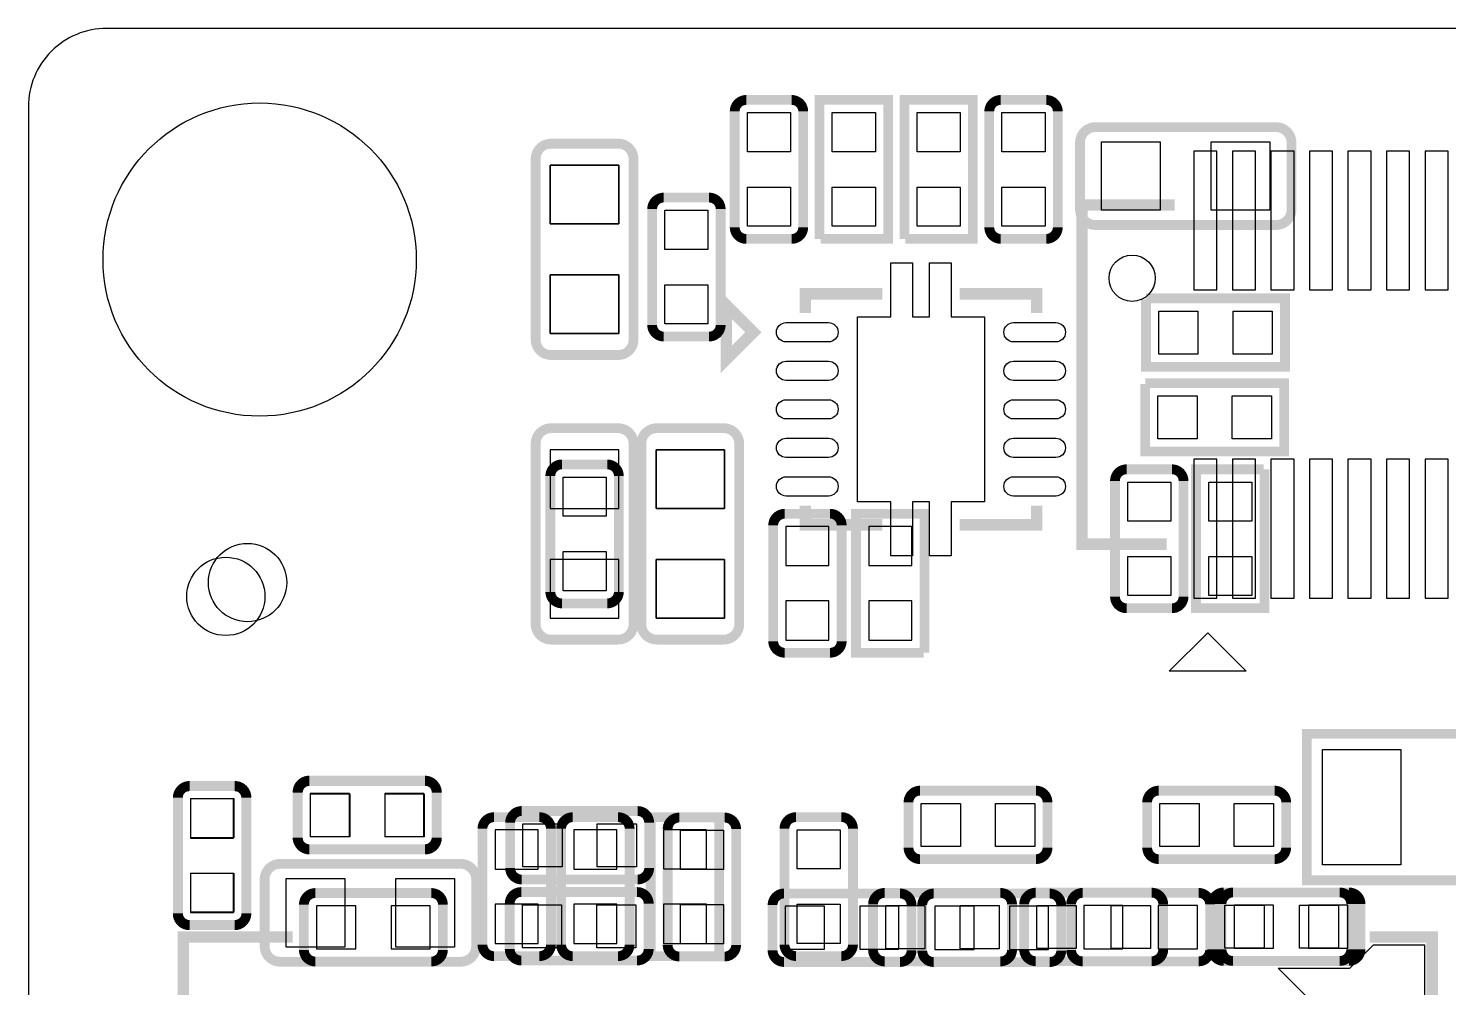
# Model space of a CAD drawing. Extents: x 0 to 70, y 0.5 to 55.5.
# Drawn here: x 0 to 18.42, y 43.05 to 55.5 of the extents above; entities that cross this region are included whole.
import ezdxf

# ---------------------------------------------------------------- set-up
doc = ezdxf.new("R2010")
doc.units = 0
for name, color, linetype in [('BG_OUTLINE', 253, 'CONTINUOUS'), ('PG_SILKSCREEN_BOTTOM', 13, 'CONTINUOUS'), ('PG_SILKSCREEN_TOP', 253, 'CONTINUOUS'), ('PIN_BOTTOM', 13, 'CONTINUOUS'), ('PIN_TOP', 92, 'CONTINUOUS')]:
    doc.layers.add(name, color=color, linetype=linetype)

msp = doc.modelspace()

# ---------------------------------------------------------------- linework, layer by layer
at = {"layer": 'BG_OUTLINE'}
msp.add_lwpolyline([(1.016, 0.499999), (68.984012, 0.499999, 0.414214), (70.000012, 1.515999), (70.000012, 54.483991, 0.414214), (68.984012, 55.499991), (1.016, 55.499991, 0.414214), (0, 54.483991), (0, 1.515999, 0.414214), (1.016, 0.499999)], format="xyb", dxfattribs=at)
at = {"layer": 'PG_SILKSCREEN_BOTTOM', "const_width": 0.127}
for points in [[(7.85048, 51.461467), (7.85048, 53.804668, 0.414212), (7.65048, 54.004667), (6.780479, 54.004667, 0.414212), (6.58048, 53.804668), (6.58048, 51.461467, 0.414212), (6.780479, 51.261467), (7.65048, 51.261467, 0.414212), (7.85048, 51.461467)], [(6.58048, 50.111863), (6.58048, 47.768662, 0.414212), (6.780479, 47.568663), (7.65048, 47.568663, 0.414212), (7.85048, 47.768662), (7.85048, 50.111863, 0.414212), (7.65048, 50.311863), (6.780479, 50.311863, 0.414212), (6.58048, 50.111863)], [(7.951521, 50.111863), (7.951521, 47.768662, 0.414212), (8.15152, 47.568663), (9.021521, 47.568663, 0.414212), (9.221521, 47.768662), (9.221521, 50.111863, 0.414212), (9.021521, 50.311863), (8.15152, 50.311863, 0.414212), (7.951521, 50.111863)], [(9.662058, 49.051489), (9.662058, 48.502976), (9.662058, 48.096576), (9.662058, 47.548089, 0.414242), (9.812071, 47.398076), (10.401071, 47.398076, 0.414214), (10.551058, 47.548089), (10.551058, 49.051489, 0.414183), (10.401071, 49.201476), (9.812071, 49.201476, 0.41421), (9.662058, 49.051489)], [(1.937309, 45.515682), (1.937309, 44.967195), (1.937309, 44.560795), (1.937309, 44.012282, 0.414211), (2.087321, 43.862295), (2.676322, 43.862295, 0.41417), (2.826309, 44.012282), (2.826309, 45.515682, 0.414214), (2.676322, 45.665695), (2.087321, 45.665695, 0.414254), (1.937309, 45.515682)], [(5.145024, 45.738898), (4.596536, 45.738898), (4.190136, 45.738898), (3.641623, 45.738898, 0.41416), (3.491636, 45.588911), (3.491636, 44.99991, 0.414183), (3.641623, 44.849898), (5.145024, 44.849898, 0.414265), (5.295036, 44.99991), (5.295036, 45.588911, 0.414242), (5.145024, 45.738898)], [(5.890311, 45.114413), (5.890311, 44.5659), (5.890311, 44.1595), (5.890311, 43.611013, 0.414238), (6.040323, 43.461), (6.629324, 43.461, 0.414211), (6.779311, 43.611013), (6.779311, 45.114413, 0.414186), (6.629324, 45.2644), (6.040323, 45.2644, 0.414214), (5.890311, 45.114413)], [(7.800086, 43.610987), (7.800086, 44.1595), (7.800086, 44.5659), (7.800086, 45.114388, 0.41424), (7.650074, 45.2644), (7.061073, 45.2644, 0.414208), (6.911086, 45.114388), (6.911086, 43.610987, 0.414185), (7.061073, 43.461), (7.650074, 43.461, 0.414217), (7.800086, 43.610987)], [(5.227218, 44.280531), (4.678731, 44.280531), (4.272331, 44.280531), (3.723818, 44.280531, 0.414156), (3.573831, 44.130544), (3.573831, 43.541544, 0.414192), (3.723818, 43.391531), (5.227218, 43.391531, 0.414269), (5.377231, 43.541544), (5.377231, 44.130544, 0.414233), (5.227218, 44.280531)], [(9.804222, 43.385232), (10.352735, 43.385232), (10.759135, 43.385232), (11.307623, 43.385232, 0.414229), (11.457635, 43.535244), (11.457635, 44.124245, 0.414185), (11.307623, 44.274232), (9.804222, 44.274232, 0.414196), (9.654235, 44.124245), (9.654235, 43.535244, 0.41424), (9.804222, 43.385232)], [(11.745697, 43.384267), (12.294184, 43.384267), (12.700584, 43.384267), (13.249097, 43.384267, 0.414153), (13.399084, 43.534254), (13.399084, 44.123254, 0.414188), (13.249097, 44.273267), (11.745697, 44.273267, 0.414272), (11.595684, 44.123254), (11.595684, 43.534254, 0.414237), (11.745697, 43.384267)], [(13.677163, 43.393004), (14.225651, 43.393004), (14.632051, 43.393004), (15.180564, 43.393004, 0.414192), (15.330551, 43.543017), (15.330551, 44.132017, 0.414149), (15.180564, 44.282004), (13.677163, 44.282004, 0.414233), (13.527151, 44.132017), (13.527151, 43.543017, 0.414275), (13.677163, 43.393004)], [(17.132021, 44.287796), (16.583533, 44.287796), (16.177133, 44.287796), (15.62862, 44.287796, 0.414181), (15.478633, 44.137783), (15.478633, 43.548783, 0.41416), (15.62862, 43.398796), (17.132021, 43.398796, 0.414244), (17.282033, 43.548783), (17.282033, 44.137783, 0.414264), (17.132021, 44.287796)]]:
    msp.add_lwpolyline(points, format="xyb", dxfattribs=at)
at = {"layer": 'PG_SILKSCREEN_BOTTOM'}
for points, const_width in [([(14.769008, 48.808005), (13.66901, 48.808005), (13.66901, 53.207996), (14.869008, 53.207996)], 0.150012), ([(11.626063, 47.398076), (11.626063, 49.201476), (10.737063, 49.201476), (10.737063, 47.398076), (11.613363, 47.398076)], 0.127), ([(8.960968, 43.461991), (8.960968, 45.265391), (8.071968, 45.265391), (8.071968, 43.461991), (8.948268, 43.461991)], 0.127), ([(2.010004, 32.509993), (2.010004, 43.709895), (3.429, 43.709895)], 0.150012), ([(17.526, 43.709895), (18.209997, 43.709895), (18.209997, 32.509993), (16.637, 32.509993)], 0.150012)]:
    msp.add_lwpolyline(points, dxfattribs=dict(at, const_width=const_width))
msp.add_lwpolyline([(15.299004, 47.657995), (15.799003, 47.157996), (14.799005, 47.157996)], close=True, dxfattribs=at)
at = {"layer": 'PG_SILKSCREEN_TOP', "const_width": 0.127}
for points in [[(9.162796, 52.918284), (9.162796, 53.466797), (9.162796, 53.873197), (9.162796, 54.421684, -0.414202), (9.312783, 54.571697), (9.901784, 54.571697, -0.414239), (10.051796, 54.421684), (10.051796, 52.918284, -0.414223), (9.901784, 52.768297), (9.312783, 52.768297, -0.414185), (9.162796, 52.918284)], [(13.354304, 54.421684), (13.354304, 53.873197), (13.354304, 53.466797), (13.354304, 52.918284, -0.414213), (13.204292, 52.768297), (12.615291, 52.768297, -0.414184), (12.465304, 52.918284), (12.465304, 54.421684, -0.414211), (12.615291, 54.571697), (13.204292, 54.571697, -0.414241), (13.354304, 54.421684)], [(13.842898, 54.218611), (16.186099, 54.218611, -0.414212), (16.386099, 54.018612), (16.386099, 53.148611, -0.414212), (16.186099, 52.948611), (13.842898, 52.948611, -0.414212), (13.642899, 53.148611), (13.642899, 54.018612, -0.414212), (13.842898, 54.218611)], [(6.58048, 51.461467), (6.58048, 53.804668, -0.414212), (6.780479, 54.004667), (7.65048, 54.004667, -0.414212), (7.85048, 53.804668), (7.85048, 51.461467, -0.414212), (7.65048, 51.261467), (6.780479, 51.261467, -0.414212), (6.58048, 51.461467)], [(8.091983, 51.651256), (8.091983, 52.199743), (8.091983, 52.606143), (8.091983, 53.154656, -0.41421), (8.241995, 53.304643), (8.830996, 53.304643, -0.414175), (8.980983, 53.154656), (8.980983, 51.651256, -0.414215), (8.830996, 51.501243), (8.241995, 51.501243, -0.41425), (8.091983, 51.651256)], [(9.221521, 50.111863), (9.221521, 47.768662, -0.414212), (9.021521, 47.568663), (8.15152, 47.568663, -0.414212), (7.951521, 47.768662), (7.951521, 50.111863, -0.414212), (8.15152, 50.311863), (9.021521, 50.311863, -0.414212), (9.221521, 50.111863)], [(7.65998, 49.691976), (7.65998, 49.143463), (7.65998, 48.737063), (7.65998, 48.188575, -0.414248), (7.509967, 48.038563), (6.920967, 48.038563, -0.414214), (6.77098, 48.188575), (6.77098, 49.691976, -0.414177), (6.920967, 49.841963), (7.509967, 49.841963, -0.41421), (7.65998, 49.691976)], [(14.985543, 49.628806), (14.985543, 49.080318), (14.985543, 48.673918), (14.985543, 48.125405, -0.414215), (14.83553, 47.975418), (14.24653, 47.975418, -0.414169), (14.096543, 48.125405), (14.096543, 49.628806, -0.41421), (14.24653, 49.778818), (14.83553, 49.778818, -0.414255), (14.985543, 49.628806)], [(2.829052, 45.51995), (2.829052, 44.971462), (2.829052, 44.565062), (2.829052, 44.016549, -0.414183), (2.67904, 43.866562), (2.090039, 43.866562, -0.41416), (1.940052, 44.016549), (1.940052, 45.51995, -0.414242), (2.090039, 45.669962), (2.67904, 45.669962, -0.414265), (2.829052, 45.51995)], [(5.149291, 44.844995), (4.600804, 44.844995), (4.194404, 44.844995), (3.645891, 44.844995, -0.414153), (3.495904, 44.994982), (3.495904, 45.583983, -0.41419), (3.645891, 45.733995), (5.149291, 45.733995, -0.414272), (5.299304, 45.583983), (5.299304, 44.994982, -0.414235), (5.149291, 44.844995)], [(11.567668, 45.608799), (12.116156, 45.608799), (12.522556, 45.608799), (13.071069, 45.608799, -0.414183), (13.221056, 45.458786), (13.221056, 44.869786, -0.414165), (13.071069, 44.719799), (11.567668, 44.719799, -0.414241), (11.417656, 44.869786), (11.417656, 45.458786, -0.41426), (11.567668, 45.608799)], [(14.663801, 45.608799), (15.212314, 45.608799), (15.618714, 45.608799), (16.167202, 45.608799, -0.414193), (16.317214, 45.458812), (16.317214, 44.869811, -0.414228), (16.167202, 44.719799), (14.663801, 44.719799, -0.414232), (14.513814, 44.869811), (14.513814, 45.458812, -0.414197), (14.663801, 45.608799)], [(6.399479, 45.344588), (6.947967, 45.344588), (7.354367, 45.344588), (7.90288, 45.344588, -0.414146), (8.052867, 45.194601), (8.052867, 44.6056, -0.414197), (7.90288, 44.455588), (6.399479, 44.455588, -0.414279), (6.249467, 44.6056), (6.249467, 45.194601, -0.414228), (6.399479, 45.344588)], [(9.808489, 43.611978), (9.808489, 44.160491), (9.808489, 44.566891), (9.808489, 45.115378, -0.41424), (9.958502, 45.265391), (10.547502, 45.265391, -0.414207), (10.697489, 45.115378), (10.697489, 43.611978, -0.414185), (10.547502, 43.461991), (9.958502, 43.461991, -0.414217), (9.808489, 43.611978)], [(8.292694, 43.606263), (8.292694, 44.15475), (8.292694, 44.56115), (8.292694, 45.109663, -0.414169), (8.442681, 45.25965), (9.031681, 45.25965, -0.414213), (9.181694, 45.109663), (9.181694, 43.606263, -0.414256), (9.031681, 43.45625), (8.442681, 43.45625, -0.414212), (8.292694, 43.606263)], [(5.608142, 43.38861), (3.264941, 43.38861, -0.414202), (3.064942, 43.58861), (3.064942, 44.458611, -0.414216), (3.264941, 44.65861), (5.608142, 44.65861, -0.414223), (5.808142, 44.458611), (5.808142, 43.58861, -0.414208), (5.608142, 43.38861)], [(6.393942, 44.293333), (6.94243, 44.293333), (7.34883, 44.293333), (7.897343, 44.293333, -0.414163), (8.04733, 44.143346), (8.04733, 43.554345, -0.414185), (7.897343, 43.404333), (6.393942, 43.404333, -0.414262), (6.24393, 43.554345), (6.24393, 44.143346, -0.41424), (6.393942, 44.293333)], [(12.610897, 43.393004), (12.062409, 43.393004), (11.656009, 43.393004), (11.107496, 43.393004, -0.414155), (10.957509, 43.542991), (10.957509, 44.131992, -0.414193), (11.107496, 44.282004), (12.610897, 44.282004, -0.414269), (12.760909, 44.131992), (12.760909, 43.542991, -0.414232), (12.610897, 43.393004)], [(14.57198, 43.3959), (14.023492, 43.3959), (13.617092, 43.3959), (13.068579, 43.3959, -0.414197), (12.918592, 43.545912), (12.918592, 44.134888, -0.4142), (13.068579, 44.2849), (14.57198, 44.2849, -0.414277), (14.721992, 44.134888), (14.721992, 43.545912, -0.414274), (14.57198, 43.3959)], [(17.011269, 43.398796), (16.462781, 43.398796), (16.056381, 43.398796), (15.507868, 43.398796, -0.414188), (15.357881, 43.548808), (15.357881, 44.137809, -0.414155), (15.507868, 44.287796), (17.011269, 44.287796, -0.414237), (17.161281, 44.137809), (17.161281, 43.548808, -0.41427), (17.011269, 43.398796)]]:
    msp.add_lwpolyline(points, format="xyb", dxfattribs=at)
at = {"layer": 'PG_SILKSCREEN_TOP'}
for points, const_width in [([(10.263632, 52.768297), (10.263632, 54.571697), (11.152632, 54.571697), (11.152632, 52.768297), (10.276332, 52.768297)], 0.127), ([(11.364468, 52.768297), (11.364468, 54.571697), (12.253468, 54.571697), (12.253468, 52.768297), (11.377168, 52.768297)], 0.127), ([(9.054744, 51.906805), (9.054744, 51.206806), (9.404756, 51.556818), (9.054744, 51.906805)], 0.150012), ([(11.079759, 52.056817), (10.079761, 52.056817), (10.079761, 51.806805)], 0.150012), ([(12.079757, 52.056817), (13.079755, 52.056817), (13.079755, 51.806805)], 0.150012), ([(14.498295, 51.997508), (16.301695, 51.997508), (16.301695, 51.108508), (14.498295, 51.108508), (14.498295, 51.984808)], 0.127), ([(14.488312, 50.897511), (16.291712, 50.897511), (16.291712, 50.008511), (14.488312, 50.008511), (14.488312, 50.884811)], 0.127), ([(16.036341, 49.778818), (16.036341, 47.975418), (15.147341, 47.975418), (15.147341, 49.778818), (16.023641, 49.778818)], 0.127), ([(10.079761, 49.30681), (10.079761, 49.056823), (11.079759, 49.056823)], 0.150012), ([(12.079757, 49.056823), (13.079755, 49.056823), (13.079755, 49.30681)], 0.150012), ([(19.636562, 44.445428), (16.586556, 44.445428), (16.586556, 46.34545), (19.786549, 46.34545), (19.786549, 44.445428), (19.636562, 44.445428)], 0.127), ([(2.921, 43.709996), (2.010004, 43.709996)], 0.150012), ([(2.010004, 43.709996), (2.010004, 32.510095), (3.556, 32.510095)], 0.150012), ([(17.018, 32.510095), (18.209997, 32.510095), (18.209997, 43.709996), (17.399, 43.709996)], 0.150012)]:
    msp.add_lwpolyline(points, dxfattribs=dict(at, const_width=const_width))
msp.add_lwpolyline([(18.109997, 41.410103), (16.213023, 43.307), (16.969003, 43.307), (17.145, 43.307), (17.447997, 43.609997), (17.526, 43.609997), (18.109997, 43.609997)], close=True, dxfattribs=at)
at = {"layer": 'PIN_BOTTOM'}
for points in [[(15.419007, 53.907995), (15.119007, 53.907995), (15.119007, 52.107998), (15.419007, 52.107998)], [(15.919005, 53.907995), (15.619006, 53.907995), (15.619006, 52.107998), (15.919005, 52.107998)], [(16.419005, 53.907995), (16.119005, 53.907995), (16.119005, 52.107998), (16.419005, 52.107998)], [(16.919003, 53.907995), (16.619004, 53.907995), (16.619004, 52.107998), (16.919003, 52.107998)], [(17.419003, 53.907995), (17.119003, 53.907995), (17.119003, 52.107998), (17.419003, 52.107998)], [(17.919001, 53.907995), (17.619002, 53.907995), (17.619002, 52.107998), (17.919001, 52.107998)], [(18.419, 53.907995), (18.119001, 53.907995), (18.119001, 52.107998), (18.419, 52.107998)], [(6.77098, 52.963267), (7.65998, 52.963267), (7.65998, 53.725267), (6.77098, 53.725267)], [(6.77098, 51.540867), (7.65998, 51.540867), (7.65998, 52.302867), (6.77098, 52.302867)], [(7.65998, 50.032463), (6.77098, 50.032463), (6.77098, 49.270463), (7.65998, 49.270463)], [(9.031021, 50.032463), (8.142021, 50.032463), (8.142021, 49.270463), (9.031021, 49.270463)], [(15.419007, 49.908003), (15.119007, 49.908003), (15.119007, 48.108006), (15.419007, 48.108006)], [(15.919005, 49.908003), (15.619006, 49.908003), (15.619006, 48.108006), (15.919005, 48.108006)], [(16.419005, 49.908003), (16.119005, 49.908003), (16.119005, 48.108006), (16.419005, 48.108006)], [(16.919003, 49.908003), (16.619004, 49.908003), (16.619004, 48.108006), (16.919003, 48.108006)], [(17.419003, 49.908003), (17.119003, 49.908003), (17.119003, 48.108006), (17.419003, 48.108006)], [(17.919001, 49.908003), (17.619002, 49.908003), (17.619002, 48.108006), (17.919001, 48.108006)], [(18.419, 49.908003), (18.119001, 49.908003), (18.119001, 48.108006), (18.419, 48.108006)], [(10.385958, 49.036376), (9.827158, 49.036376), (9.827158, 48.528376), (10.385958, 48.528376)], [(10.902163, 48.528376), (11.460963, 48.528376), (11.460963, 49.036376), (10.902163, 49.036376)], [(7.65998, 48.610063), (6.77098, 48.610063), (6.77098, 47.848063), (7.65998, 47.848063)], [(9.031021, 48.610063), (8.142021, 48.610063), (8.142021, 47.848063), (9.031021, 47.848063)], [(10.385958, 48.071176), (9.827158, 48.071176), (9.827158, 47.563176), (10.385958, 47.563176)], [(10.902163, 47.563176), (11.460963, 47.563176), (11.460963, 48.071176), (10.902163, 48.071176)], [(4.164736, 45.014998), (4.164736, 45.573798), (3.656736, 45.573798), (3.656736, 45.014998)], [(5.129936, 45.014998), (5.129936, 45.573798), (4.621936, 45.573798), (4.621936, 45.014998)], [(2.661209, 45.500595), (2.102409, 45.500595), (2.102409, 44.992595), (2.661209, 44.992595)], [(6.614211, 45.0993), (6.055411, 45.0993), (6.055411, 44.5913), (6.614211, 44.5913)], [(7.076186, 44.5913), (7.634986, 44.5913), (7.634986, 45.0993), (7.076186, 45.0993)], [(8.237068, 44.592291), (8.795868, 44.592291), (8.795868, 45.100291), (8.237068, 45.100291)], [(2.661209, 44.535395), (2.102409, 44.535395), (2.102409, 44.027395), (2.661209, 44.027395)], [(4.246931, 43.556631), (4.246931, 44.115431), (3.738931, 44.115431), (3.738931, 43.556631)], [(5.212131, 43.556631), (5.212131, 44.115431), (4.704131, 44.115431), (4.704131, 43.556631)], [(6.614211, 44.1341), (6.055411, 44.1341), (6.055411, 43.6261), (6.614211, 43.6261)], [(7.076186, 43.6261), (7.634986, 43.6261), (7.634986, 44.1341), (7.076186, 44.1341)], [(8.237068, 43.627091), (8.795868, 43.627091), (8.795868, 44.135091), (8.237068, 44.135091)], [(9.819335, 44.109132), (9.819335, 43.550332), (10.327335, 43.550332), (10.327335, 44.109132)], [(10.784535, 44.109132), (10.784535, 43.550332), (11.292535, 43.550332), (11.292535, 44.109132)], [(11.760784, 44.108167), (11.760784, 43.549367), (12.268784, 43.549367), (12.268784, 44.108167)], [(12.725984, 44.108167), (12.725984, 43.549367), (13.233984, 43.549367), (13.233984, 44.108167)], [(13.692251, 44.116904), (13.692251, 43.558104), (14.200251, 43.558104), (14.200251, 44.116904)], [(14.657451, 44.116904), (14.657451, 43.558104), (15.165451, 43.558104), (15.165451, 44.116904)], [(16.151733, 43.563896), (16.151733, 44.122696), (15.643733, 44.122696), (15.643733, 43.563896)], [(17.116933, 43.563896), (17.116933, 44.122696), (16.608933, 44.122696), (16.608933, 43.563896)]]:
    msp.add_lwpolyline(points, close=True, dxfattribs=at)
for centre, radius in [((2.999994, 52.499997), 2.032), ((14.318996, 52.258011), 0.299999), ((2.561234, 48.129647), 0.508)]:
    msp.add_circle(centre, radius, dxfattribs=at)
at = {"layer": 'PIN_TOP'}
for points in [[(9.886696, 53.898597), (9.327896, 53.898597), (9.327896, 54.406597), (9.886696, 54.406597)], [(10.987532, 53.898597), (10.428732, 53.898597), (10.428732, 54.406597), (10.987532, 54.406597)], [(12.088368, 53.898597), (11.529568, 53.898597), (11.529568, 54.406597), (12.088368, 54.406597)], [(12.630404, 54.406597), (13.189204, 54.406597), (13.189204, 53.898597), (12.630404, 53.898597)], [(13.922299, 53.139111), (13.922299, 54.028111), (14.684299, 54.028111), (14.684299, 53.139111)], [(15.344699, 53.139111), (15.344699, 54.028111), (16.106699, 54.028111), (16.106699, 53.139111)], [(7.65998, 52.963267), (6.77098, 52.963267), (6.77098, 53.725267), (7.65998, 53.725267)], [(9.886696, 52.933397), (9.327896, 52.933397), (9.327896, 53.441397), (9.886696, 53.441397)], [(10.987532, 52.933397), (10.428732, 52.933397), (10.428732, 53.441397), (10.987532, 53.441397)], [(12.088368, 52.933397), (11.529568, 52.933397), (11.529568, 53.441397), (12.088368, 53.441397)], [(12.630404, 53.441397), (13.189204, 53.441397), (13.189204, 52.933397), (12.630404, 52.933397)], [(8.815883, 52.631543), (8.257083, 52.631543), (8.257083, 53.139543), (8.815883, 53.139543)], [(12.40475, 49.356823), (11.96975, 49.356823), (11.96975, 48.656824), (11.689766, 48.656824), (11.689766, 49.356823), (11.469751, 49.356823), (11.469751, 48.656824), (11.189767, 48.656824), (11.189767, 49.356823), (10.754766, 49.356823), (10.754766, 51.756818), (11.189767, 51.756818), (11.189767, 52.456817), (11.469751, 52.456817), (11.469751, 51.756818), (11.689766, 51.756818), (11.689766, 52.456817), (11.96975, 52.456817), (11.96975, 51.756818), (12.40475, 51.756818)], [(7.65998, 51.540867), (6.77098, 51.540867), (6.77098, 52.302867), (7.65998, 52.302867)], [(8.815883, 51.666343), (8.257083, 51.666343), (8.257083, 52.174343), (8.815883, 52.174343)], [(14.663395, 51.273608), (14.663395, 51.832408), (15.171395, 51.832408), (15.171395, 51.273608)], [(15.628595, 51.273608), (15.628595, 51.832408), (16.136595, 51.832408), (16.136595, 51.273608)], [(14.653412, 50.173611), (14.653412, 50.732411), (15.161412, 50.732411), (15.161412, 50.173611)], [(15.618612, 50.173611), (15.618612, 50.732411), (16.126612, 50.732411), (16.126612, 50.173611)], [(8.142021, 50.032463), (9.031021, 50.032463), (9.031021, 49.270463), (8.142021, 49.270463)], [(6.93608, 49.676863), (7.49488, 49.676863), (7.49488, 49.168863), (6.93608, 49.168863)], [(14.261643, 49.613718), (14.820443, 49.613718), (14.820443, 49.105718), (14.261643, 49.105718)], [(15.312441, 49.613718), (15.871241, 49.613718), (15.871241, 49.105718), (15.312441, 49.105718)], [(6.93608, 48.711663), (7.49488, 48.711663), (7.49488, 48.203663), (6.93608, 48.203663)], [(14.261643, 48.648518), (14.820443, 48.648518), (14.820443, 48.140518), (14.261643, 48.140518)], [(15.312441, 48.648518), (15.871241, 48.648518), (15.871241, 48.140518), (15.312441, 48.140518)], [(8.142021, 48.610063), (9.031021, 48.610063), (9.031021, 47.848063), (8.142021, 47.848063)], [(17.805552, 46.144739), (17.805552, 44.646139), (16.789552, 44.646139), (16.789552, 46.144739)], [(4.169004, 45.568895), (4.169004, 45.010095), (3.661004, 45.010095), (3.661004, 45.568895)], [(5.134204, 45.568895), (5.134204, 45.010095), (4.626204, 45.010095), (4.626204, 45.568895)], [(2.105152, 45.504862), (2.663952, 45.504862), (2.663952, 44.996862), (2.105152, 44.996862)], [(11.582756, 44.884899), (11.582756, 45.443699), (12.090756, 45.443699), (12.090756, 44.884899)], [(12.547956, 44.884899), (12.547956, 45.443699), (13.055956, 45.443699), (13.055956, 44.884899)], [(14.678914, 44.884899), (14.678914, 45.443699), (15.186914, 45.443699), (15.186914, 44.884899)], [(15.644114, 44.884899), (15.644114, 45.443699), (16.152114, 45.443699), (16.152114, 44.884899)], [(6.414567, 44.620688), (6.414567, 45.179488), (6.922567, 45.179488), (6.922567, 44.620688)], [(7.379767, 44.620688), (7.379767, 45.179488), (7.887767, 45.179488), (7.887767, 44.620688)], [(9.016594, 44.58655), (8.457794, 44.58655), (8.457794, 45.09455), (9.016594, 45.09455)], [(10.532389, 44.592291), (9.973589, 44.592291), (9.973589, 45.100291), (10.532389, 45.100291)], [(2.105152, 44.539662), (2.663952, 44.539662), (2.663952, 44.031662), (2.105152, 44.031662)], [(4.106342, 44.46811), (4.106342, 43.57911), (3.344342, 43.57911), (3.344342, 44.46811)], [(5.528742, 44.46811), (5.528742, 43.57911), (4.766742, 43.57911), (4.766742, 44.46811)], [(6.40903, 43.569433), (6.40903, 44.128233), (6.91703, 44.128233), (6.91703, 43.569433)], [(7.37423, 43.569433), (7.37423, 44.128233), (7.88223, 44.128233), (7.88223, 43.569433)], [(9.016594, 43.62135), (8.457794, 43.62135), (8.457794, 44.12935), (9.016594, 44.12935)], [(10.532389, 43.627091), (9.973589, 43.627091), (9.973589, 44.135091), (10.532389, 44.135091)], [(11.630609, 44.116904), (11.630609, 43.558104), (11.122609, 43.558104), (11.122609, 44.116904)], [(12.595809, 44.116904), (12.595809, 43.558104), (12.087809, 43.558104), (12.087809, 44.116904)], [(13.591692, 44.1198), (13.591692, 43.561), (13.083692, 43.561), (13.083692, 44.1198)], [(14.556892, 44.1198), (14.556892, 43.561), (14.048892, 43.561), (14.048892, 44.1198)], [(16.030981, 44.122696), (16.030981, 43.563896), (15.522981, 43.563896), (15.522981, 44.122696)], [(16.996181, 44.122696), (16.996181, 43.563896), (16.488181, 43.563896), (16.488181, 44.122696)]]:
    msp.add_lwpolyline(points, close=True, dxfattribs=at)
for points in [[(9.829762, 51.681824), (10.379748, 51.681824, -1), (10.379748, 51.431812), (9.829762, 51.431812, -1)], [(12.779769, 51.681824), (13.329755, 51.681824, -1), (13.329755, 51.431812), (12.779769, 51.431812, -1)], [(9.829762, 51.181825), (10.379748, 51.181825, -1), (10.379748, 50.931813), (9.829762, 50.931813, -1)], [(12.779769, 51.181825), (13.329755, 51.181825, -1), (13.329755, 50.931813), (12.779769, 50.931813, -1)], [(9.829762, 50.681827), (10.379748, 50.681827, -1), (10.379748, 50.431814), (9.829762, 50.431814, -1)], [(12.779769, 50.681827), (13.329755, 50.681827, -1), (13.329755, 50.431814), (12.779769, 50.431814, -1)], [(9.829762, 50.181827), (10.379748, 50.181827, -1), (10.379748, 49.931815), (9.829762, 49.931815, -1)], [(12.779769, 50.181827), (13.329755, 50.181827, -1), (13.329755, 49.931815), (12.779769, 49.931815, -1)], [(9.829762, 49.681828), (10.379748, 49.681828, -1), (10.379748, 49.431816), (9.829762, 49.431816, -1)], [(12.779769, 49.681828), (13.329755, 49.681828, -1), (13.329755, 49.431816), (12.779769, 49.431816, -1)]]:
    msp.add_lwpolyline(points, format="xyb", close=True, dxfattribs=at)
for centre, radius in [((2.999994, 52.499997), 2.032), ((14.318996, 52.258011), 0.299999), ((2.842997, 48.308971), 0.508)]:
    msp.add_circle(centre, radius, dxfattribs=at)

doc.saveas('drawing.dxf')
